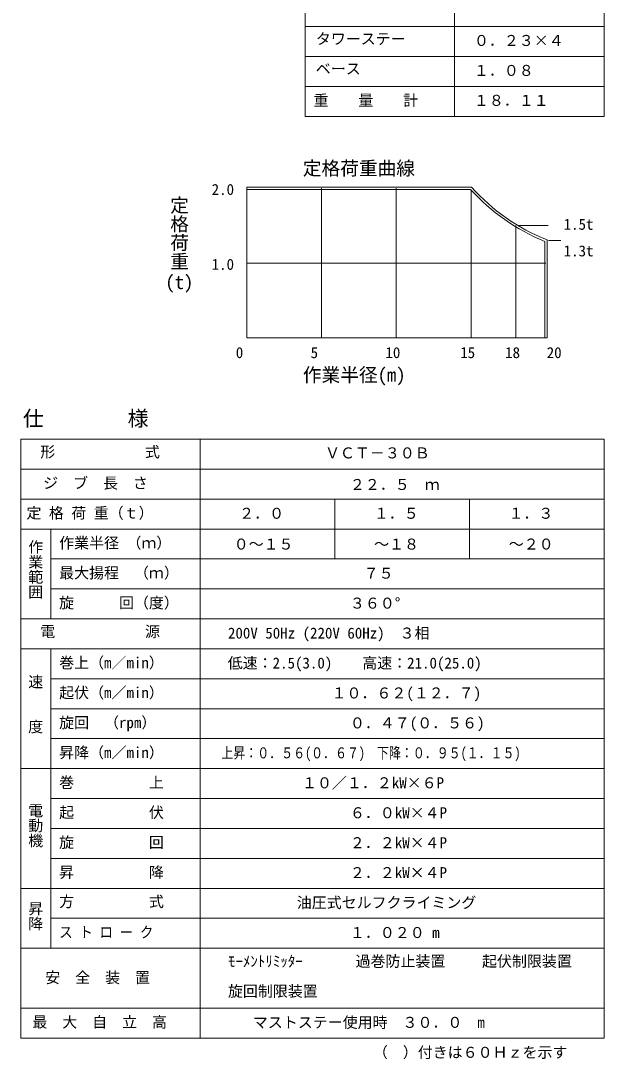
# Model space of a CAD drawing. Units: millimetres, scale not verified. Extents: x -21927 to 21954, y -30681 to 33451.
# Drawn here: x 2454 to 21954, y -30681 to 3998 of the extents above; entities that cross this region are included whole.
import ezdxf
from ezdxf.enums import TextEntityAlignment as Align

# ---------------------------------------------------------------- set-up
doc = ezdxf.new("R2010")
doc.units = ezdxf.units.MM
doc.header["$LTSCALE"] = 70
doc.layers.add('0-4_05 寸法', color=7, linetype='Continuous', lineweight=18)
doc.styles.add('@ＭＳ ゴシック', font='')
doc.styles.add('ＭＳ ゴシック', font='')
doc.styles.get('@ＭＳ ゴシック').set_extended_font_data('@MS Gothic')
doc.styles.get('ＭＳ ゴシック').set_extended_font_data('MS Gothic')

msp = doc.modelspace()

# ---------------------------------------------------------------- linework, layer by layer
at = {"layer": '0-4_05 寸法'}
for p, q in [((11954.22, 13803.21), (11954.22, 803.21)), ((16954.22, 13803.21), (16954.22, 803.21)), ((21954.22, 13803.21), (21954.22, 803.21)), ((11954.22, 3803.21), (21954.22, 3803.21)), ((11954.22, 2803.21), (21954.22, 2803.21)), ((11954.22, 1803.21), (21954.22, 1803.21)), ((11954.22, 803.21), (21954.22, 803.21)), ((10004.23, -1556.92), (17521.04, -1556.92)), ((10004.23, -1556.92), (10004.23, -6594.42)), ((10004.23, -1631.92), (17487.46, -1631.92)), ((12504.23, -1594.42), (12504.23, -6594.42)), ((15004.22, -1594.42), (15004.22, -6594.42)), ((17504.22, -1650.52), (17504.22, -6594.42)), ((19004.22, -2844.42), (19004.22, -6594.42)), ((19076.8, -2844.42), (20076.8, -2844.42)), ((19966.72, -3369.78), (19966.72, -6594.42)), ((20041.72, -3318.95), (20041.72, -6594.42)), ((20087.55, -3344.42), (20504.22, -3344.42)), ((10004.23, -4094.42), (20004.22, -4094.42)), ((10004.23, -6594.42), (20041.72, -6594.42)), ((2454.22, -9975.1), (2454.22, -29975.1)), ((2454.22, -9975.1), (21954.22, -9975.1)), ((8454.22, -9975.1), (8454.22, -29975.1)), ((21954.22, -9975.1), (21954.22, -29975.1)), ((2454.22, -10975.1), (21954.22, -10975.1)), ((2454.22, -11975.1), (21954.22, -11975.1)), ((12954.22, -11975.1), (12954.22, -13975.1)), ((17454.22, -11975.1), (17454.22, -13975.1)), ((2454.22, -12975.1), (21954.22, -12975.1)), ((3454.22, -12975.1), (3454.22, -15975.1)), ((3454.22, -13975.1), (21954.22, -13975.1)), ((3454.22, -14975.1), (21954.22, -14975.1)), ((2454.22, -15975.1), (21954.22, -15975.1)), ((2454.22, -16975.1), (21954.22, -16975.1)), ((3454.22, -16975.1), (3454.22, -26975.1)), ((3454.22, -17975.1), (21954.22, -17975.1)), ((3454.22, -18975.1), (21954.22, -18975.1)), ((3454.22, -19975.1), (21954.22, -19975.1)), ((2454.22, -20975.1), (21954.22, -20975.1)), ((3454.22, -21975.1), (21954.22, -21975.1)), ((3454.22, -22975.1), (21954.22, -22975.1)), ((3454.22, -23975.1), (21954.22, -23975.1)), ((2454.22, -24975.1), (21954.22, -24975.1)), ((3454.22, -25975.1), (21954.22, -25975.1)), ((2454.22, -26975.1), (21954.22, -26975.1)), ((2454.22, -28975.1), (21954.22, -28975.1)), ((2454.22, -29975.1), (21954.22, -29975.1))]:
    msp.add_line(p, q, dxfattribs=at)
for radius, start, end in [(6699.37, 221.91132, 248.03089), (6624.37, 221.62255, 248.46803)]:
    msp.add_arc((22473, 2843.12), radius, start, end, dxfattribs=at)

# ---------------------------------------------------------------- texts
at = {"layer": '0-4_05 寸法', "style": 'ＭＳ ゴシック'}
for s, height, p in [('タワーステー', 366.6, (12315.94, 3102.39)), ('０．２３×４', 366.6, (17599.59, 3047)), ('ベース', 366.6, (12315.94, 2102.39)), ('１．０８', 366.6, (17599.59, 2047)), ('重\u3000\u3000量\u3000\u3000計', 366.6, (12237.18, 1046.05)), ('１８．１１', 366.6, (17599.59, 1047)), ('定格荷重曲線', 458.2, (11879.94, -1294.44)), ('2.0', 366.6, (8834.35, -1928.43)), ('1.5t', 366.6, (20596.95, -3091.58)), ('1.3t', 366.6, (20597.63, -3979.64)), ('1.0', 366.6, (8834.35, -4428.43)), ('(t)', 458.2, (7285.51, -5098.84)), ('0', 366.6, (9641.62, -7377.66)), ('5', 366.6, (12141.62, -7377.66)), ('10', 366.6, (14641.62, -7377.66)), ('15', 366.6, (17141.62, -7377.66)), ('18', 366.6, (18641.62, -7377.66)), ('20', 366.6, (20031.6, -7377.66)), ('作業半径(m)', 458.2, (11879.94, -8194.57)), ('仕\u3000\u3000\u3000\u3000様', 513.2, (2525.91, -9692.42)), ('形\u3000\u3000\u3000\u3000\u3000\u3000式', 366.6, (3105.24, -10692.42)), ('ＶＣＴ－３０Ｂ', 366.6, (12621.81, -10726.35)), ('ジ\u3000ブ\u3000長\u3000さ', 366.6, (3204.21, -11732.26)), ('２２．５\u3000ｍ', 366.6, (13454.22, -11781.25)), ('定 格 荷 重（ｔ）', 366.6, (2644.77, -12732.26)), ('２．０', 366.6, (9754.22, -12743.37)), ('１．５', 366.6, (14254.22, -12743.37)), ('１．３', 366.6, (18754.22, -12743.37)), ('作業半径 （ｍ）', 366.6, (3737.18, -13732.26)), ('０～１５', 366.6, (9571.04, -13771.07)), ('～１８', 366.6, (14263.57, -13771.07)), ('～２０', 366.6, (18763.57, -13771.07)), ('最大揚程\u3000（ｍ）', 366.6, (3737.18, -14732.26)), ('７５', 366.6, (13917.28, -14743.37)), ('旋\u3000\u3000\u3000回（度）', 366.6, (3737.18, -15732.26)), ('３６０°', 366.6, (13454.22, -15743.37)), ('電\u3000\u3000\u3000\u3000\u3000\u3000源', 366.6, (3105.24, -16692.42)), ('200V 50Hz (220V 60Hz)\u3000３相', 366.6, (9378.66, -16743.37)), ('巻上（m／min）', 366.6, (3737.18, -17732.26)), ('低速：2.5(3.0)\u3000\u3000高速：21.0(25.0)', 366.6, (9370.87, -17743.37)), ('起伏（m／min）', 366.6, (3737.18, -18732.26)), ('１０．６２(１２．７)', 366.6, (12840.6, -18743.37)), ('旋回\u3000（rpm）', 366.6, (3737.18, -19732.26)), ('０．４７(０．５６)', 366.6, (13454.22, -19743.37)), ('昇降（m／min）', 366.6, (3737.18, -20732.26)), ('巻\u3000\u3000\u3000\u3000\u3000上', 366.6, (3737.18, -21732.26)), ('１０／１．２kW×６P', 366.6, (11854.22, -21743.37)), ('起\u3000\u3000\u3000\u3000\u3000伏', 366.6, (3737.18, -22732.26)), ('６．０kW×４P', 366.6, (13454.22, -22743.37)), ('旋\u3000\u3000\u3000\u3000\u3000回', 366.6, (3737.18, -23732.26)), ('２．２kW×４P', 366.6, (13454.22, -23743.37)), ('昇\u3000\u3000\u3000\u3000\u3000降', 366.6, (3737.18, -24732.26)), ('２．２kW×４P', 366.6, (13454.22, -24743.37)), ('方\u3000\u3000\u3000\u3000\u3000式', 366.6, (3737.18, -25708.61)), ('油圧式セルフクライミング', 366.6, (11678.66, -25743.08)), ('１．０２０ m', 366.6, (13454.22, -26743.37)), ('ﾓｰﾒﾝﾄﾘﾐｯﾀｰ', 366.6, (9378.66, -27701.87)), ('過巻防止装置', 366.6, (13643.03, -27701.87)), ('起伏制限装置', 366.6, (17870.63, -27701.87)), ('安\u3000全\u3000装\u3000置', 366.6, (3273.08, -28247.45)), ('旋回制限装置', 366.6, (9378.66, -28701.87)), ('最\u3000大\u3000自\u3000立\u3000高', 366.6, (2842.01, -29732.26)), ('マストステー使用時\u3000３０．０\u3000m', 366.6, (10212.29, -29743.37)), ('（\u3000）付きは６０Ｈｚを示す', 366.6, (14222.29, -30743.37))]:
    msp.add_text(s, height=height, dxfattribs=at).set_placement(p, align=Align.BOTTOM_LEFT)
at = {"layer": '0-4_05 寸法', "style": '@ＭＳ ゴシック'}
for s, height, p in [('定格荷重', 458.2, (7387.4, -1844.82)), ('作業範囲', 366.6, (2654.35, -13321.59)), ('速\u3000\u3000度', 366.6, (2654.35, -17820.93)), ('電動機', 366.6, (2654.35, -22124.62)), ('昇降', 366.6, (2654.35, -25396.29))]:
    msp.add_text(s, height=height, rotation=270, dxfattribs=at).set_placement(p, align=Align.BOTTOM_LEFT)
at = {"layer": '0-4_05 寸法', "style": 'ＭＳ ゴシック'}
for s, width, p in [('上昇：０．５６(０．６７)\u3000下降：０．９５(１．１５)', 0.8, (9157.49, -20743.37)), ('ス ト ロ ー ク', 0.9, (3737.18, -26732.26))]:
    msp.add_text(s, height=366.6, dxfattribs=dict(at, width=width)).set_placement(p, align=Align.BOTTOM_LEFT)

doc.saveas('drawing.dxf')
